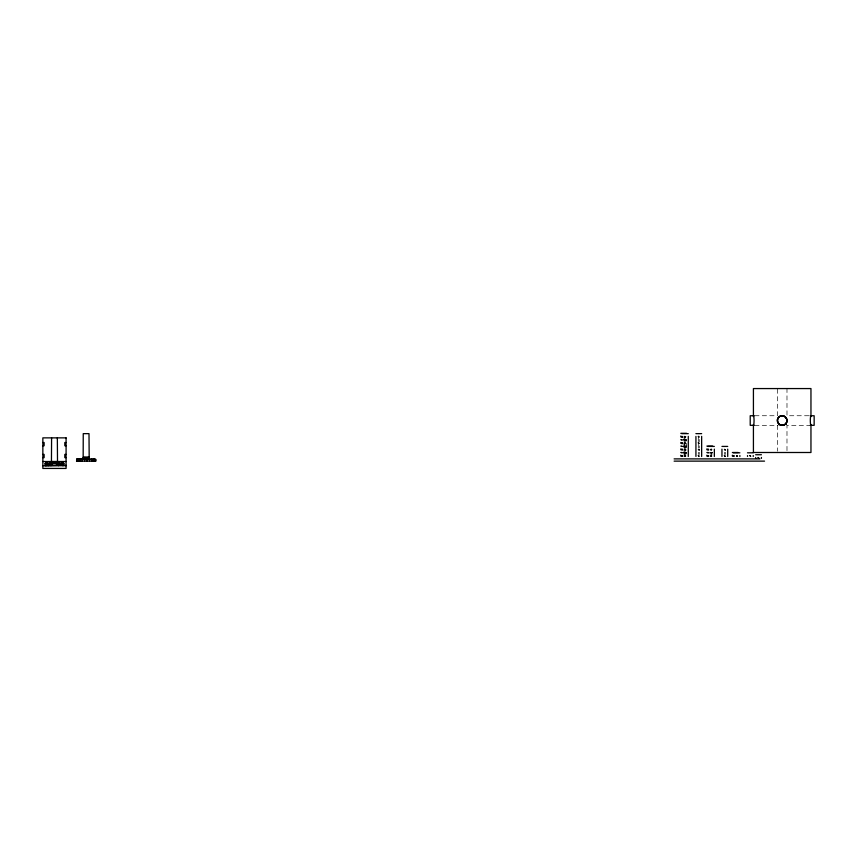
<?xml version="1.0" encoding="UTF-8"?>
<svg xmlns="http://www.w3.org/2000/svg" width="857" height="857" viewBox="0 0 857 857"><rect width="100%" height="100%" fill="white"/><g stroke="black" fill="none" stroke-linecap="round" stroke-linejoin="round"><path stroke-width="0.64" stroke-dasharray="4.29 3.21" d="M754.749 415.741L777.395 415.741L777.395 388.564M808.826 415.741L786.983 415.741L786.983 388.564M754.749 425.329L778.188 425.329M810.958 425.329L786.983 425.329L786.983 451.2M683.415 439.705L686.532 439.705L686.532 441.526M683.125 440.027L686.596 440.027M683.415 446.101L686.532 446.101M683.125 446.422L686.596 446.422M683.415 452.496L686.532 452.496L686.532 454.306M710.464 452.496L712.499 452.496M683.125 452.817L686.596 452.817M709.875 452.817L712.66 452.817M777.395 425.329L777.395 451.2M725.311 452.271L725.311 454.446M724.347 452.271L724.347 454.446M711.942 452.271L711.942 454.446M711.106 452.817L711.106 454.628M710.989 452.271L710.989 454.446M699.248 439.491L699.248 441.655M699.248 445.876L699.248 448.05M699.248 452.271L699.248 454.446M698.294 437.316L698.294 441.655M698.294 443.701L698.294 448.05M698.294 452.271L698.294 454.446M686.532 443.39L686.532 447.911M685.879 439.491L685.879 441.655M685.879 445.876L685.879 448.05M685.879 452.271L685.879 454.446M685.043 446.422L685.043 448.232M685.043 450.096L685.043 454.628M684.925 437.316L684.925 441.655M684.925 443.701L684.925 448.05M684.925 452.271L684.925 454.446M684.132 439.705L684.132 441.526M684.132 443.39L684.132 447.911M684.132 452.496L684.132 454.306M684.079 437.316L684.079 440.027M684.079 443.701L684.079 448.232M684.079 450.096L684.079 454.628"/><path stroke-width="1.29" d="M84.597 461.13L84.682 457.295M57.805 463.112L57.815 465.351M51.42 465.351L51.591 437.863M57.944 463.112L57.955 465.351M82.176 461.13L82.401 458.891M51.559 465.351L51.591 463.744M49.063 463.744L49.095 463.112L48.699 465.672M48.485 465.351L48.528 463.744M51.677 465.351L51.72 463.744M58.115 463.744L58.072 465.351L58.212 463.112L58.48 465.672M61.308 463.744L61.265 465.351L61.533 463.112M80.022 461.13L80.376 458.891M53.67 463.112L53.723 461.516M85.325 458.891L85.379 457.295M48.753 463.112L48.645 465.351L48.624 463.744M51.913 463.744L51.849 465.351L51.977 461.516M47.392 463.112L46.835 465.672M78.287 461.13L78.737 458.891M48.635 465.351L48.688 463.744M51.827 465.351L51.891 463.744M58.287 463.744L58.222 465.351L58.34 463.112M77.087 461.13L77.601 458.891M76.573 461.13L77.055 458.891L95.663 459.352L95.748 461.13L76.498 461.13M52.148 463.744L52.191 463.112M58.544 463.744L58.587 463.112M52.663 463.744L53.027 461.516M58.651 463.744L58.694 463.112M61.843 463.744L61.886 463.112L63.536 463.112L64.061 465.351M52.448 463.744L52.491 463.112M58.844 463.744L58.887 463.112L58.919 463.744M49.331 463.744L49.385 463.112L59.636 463.112L59.679 463.744M52.298 463.112L52.438 461.516M62.111 463.744L62.165 463.112M83.954 458.891L84.093 457.295M59.112 463.112L59.058 463.744L59.165 463.112M49.835 463.744L49.577 463.112M62.304 463.744L62.357 463.112L62.39 463.744L61.126 463.744M49.599 463.744L49.663 463.112L49.738 463.744M52.78 463.744L52.845 463.112M59.176 463.744L59.251 463.112L59.337 463.744M62.379 463.744L62.443 463.112M83.472 458.891L83.632 457.295M53.53 463.112L60.515 463.573L60.215 463.112L60.365 465.351L60.408 463.744M51.506 463.112L51.688 461.516M83.161 458.891L83.247 433.642L88.999 433.642L89.192 458.891M83.065 458.891L83.247 457.295L88.999 457.295M684.925 436.834C686.521 435.977 685.257 438.045 684.325 436.417M685.043 436.834L684.325 437.252M684.925 456.01C686.5 455.228 685.289 457.102 684.325 455.592M685.043 456.01L684.325 456.427M680.812 436.931L680.79 436.052M680.812 443.326L680.812 442.491M681.711 450.032L681.701 449.154M682.558 450.032L682.536 449.154M681.711 456.427L681.711 455.592M682.558 456.427L682.558 455.592M688.278 436.352L688.278 456.492M695.927 456.427L695.927 436.417M701.647 436.352L701.647 456.492M708.621 450.032L708.6 449.154M708.621 456.427L708.621 455.592M733.303 456.427L733.303 455.592M739.87 455.528L739.87 456.492M747.518 456.427L747.518 455.592M753.239 455.528L753.239 456.492M50.959 465.672L50.992 463.112M681.701 437.295L681.711 436.417M682.536 437.295L682.558 436.417M680.79 449.764L680.812 448.886M680.79 456.16L680.779 455.217M706.854 449.764L706.875 448.886M706.854 456.16L706.843 455.217M714.342 449.143L714.342 456.492M727.711 449.143L727.711 456.492M732.381 456.16L732.371 455.217M734.128 456.47L734.128 455.549M755.692 458.388L755.692 457.467M761.423 457.456L761.423 458.409M699.183 449.861L698.359 449.379L699.248 450.096M710.967 449.282C711.589 451.285 712.113 447.89 710.86 450.032M725.247 449.861L724.411 449.379L725.311 450.096M45.496 465.672L46.149 463.112M684.925 443.23C686.5 444.001 685.279 442.073 684.325 443.637M685.064 449.282L685.739 449.957L684.925 449.143M698.434 436.492L699.108 437.177L698.294 436.352M698.434 442.887L699.108 443.562L698.294 442.748M698.434 455.678L699.108 456.353L698.294 455.528M710.86 455.592C711.953 457.938 711.888 454.092 710.86 456.427M724.497 455.678L725.172 456.353L724.347 455.528M750.025 455.678L750.7 456.353L749.886 455.528M758.209 457.595L758.884 458.27L758.07 457.456M785.58 423.926C790.1 419.726 782.987 412.624 778.799 417.145C774.278 421.333 781.38 428.446 785.58 423.926A4.81 4.767 -90 0 0 783.427 415.881A4.81 4.767 -90 0 0 777.62 421.805A4.81 4.767 -90 0 0 785.612 423.915L786.34 424.686M45.464 463.112L44.757 465.672L64.093 465.351M77.076 458.891L76.616 459.352L95.663 459.352L95.673 461.13M681.679 443.701L681.679 442.748M682.526 443.701L682.526 442.748M707.743 450.096L707.743 449.143M707.743 456.492L707.743 455.528M721.958 456.492L721.958 449.143M684.325 442.812L685.043 443.23M684.325 449.207L685.043 449.614L684.325 450.032M754.214 415.741L750.218 415.741L750.218 425.329L754.214 425.329M810.154 415.741L814.15 415.741L814.15 425.329L810.154 425.329M680.779 433.321L686.532 433.321M681.679 433.642L688.278 433.642M695.895 433.642L701.647 433.642M680.779 439.705L681.626 439.705M681.679 440.027L682.526 440.027M42.85 442.533L44.125 442.533L44.125 445.736L42.85 445.736M66.085 442.533L64.811 442.533L64.811 445.736L66.085 445.736M680.779 446.101L681.626 446.101M706.843 446.101L712.596 446.101M681.679 446.422L682.526 446.422M707.743 446.422L714.342 446.422M721.958 446.422L727.711 446.422M680.779 452.496L681.626 452.496M706.843 452.496L708.278 452.496M732.371 452.496L738.123 452.496M681.679 452.817L682.526 452.817M707.743 452.817L709.189 452.817M733.271 452.817L739.87 452.817M747.486 452.817L753.239 452.817M42.85 454.424L44.125 454.424L44.125 457.617L42.85 457.617M66.085 454.424L64.811 454.424L64.811 457.617L66.085 457.617M755.67 454.735L761.423 454.735M674.116 458.891L759.902 458.891M674.116 461.13L764.54 461.13M42.85 461.516L66.085 461.516M47.028 463.573L44.96 463.573L46.621 463.112L46.685 463.744M48.849 463.573L51.045 463.573M61.854 463.112L64.007 463.573L63.514 463.112M47.756 463.744L46.557 463.744L46.492 463.112M48.335 463.744L60.536 463.744M65.121 465.351L66.085 465.351M42.85 465.672L66.085 465.672M62.989 463.112L63.654 465.672M94.441 458.891L94.956 461.13M93.199 458.891L93.627 461.13M91.463 458.891L91.795 461.13M62.432 465.672L62.24 463.573M89.374 458.891L89.567 461.13M55.984 463.573L55.909 461.516M57.344 437.863L57.526 463.744M88.903 457.295L89.085 458.891M57.248 461.516L57.515 465.351M87.06 458.891L87.114 461.13M88.614 457.295L88.774 458.891M56.958 461.516L57.162 465.351M56.069 463.112L56.219 463.744L56.219 463.112M59.412 463.112L59.465 463.744M88.153 457.295L88.292 458.891M56.498 461.516L56.68 463.744M56.412 463.744L56.358 463.112L56.487 463.744M49.963 463.112L50.017 463.744L50.049 463.112M46.846 463.112L46.899 463.744M50.242 463.112L50.284 463.744L50.349 463.112M87.564 457.295L87.66 458.891M59.947 463.112L59.979 463.744M56.744 463.112L56.787 463.744M47.156 463.112L47.189 463.744M56.991 463.112L57.087 465.351M50.595 463.112L50.692 465.351L50.724 463.112M60.247 463.744L60.29 465.351M50.649 463.744L50.713 465.351M47.521 465.351L47.531 463.112M86.868 457.295L86.921 458.891M55.212 461.516L55.266 463.112M57.215 463.744L57.258 465.351L57.344 463.744M50.82 463.744L50.863 465.351M47.628 463.744L47.671 465.351M51.109 463.744L51.12 465.351M810.958 416.534L810.958 388.564L753.421 388.564L753.421 416.534M810.958 424.526L810.958 452.496L753.421 452.496L753.421 424.526M86.129 457.295L86.129 458.891M57.665 463.744L57.665 465.351M54.462 461.516L54.462 463.112M51.27 463.744L51.27 465.351M810.958 425.34A4.81 0.632 -90 0 1 810.326 420.53A4.81 0.632 -90 0 1 810.958 415.72M753.421 415.72A4.81 0.632 -90 0 1 754.053 420.53A4.81 0.632 -90 0 1 753.421 425.34M61.479 463.744L61.415 465.351L61.5 463.744M736.527 455.892L737.459 456.138L736.527 455.892M66.085 437.863L42.85 437.863L42.85 468.436L66.085 468.436L66.085 437.863M779.784 424.686A4.799 4.799 0 0 0 786.983 420.53A4.799 4.799 0 0 0 779.784 416.373A4.799 4.799 0 0 0 779.784 424.686"/></g></svg>
